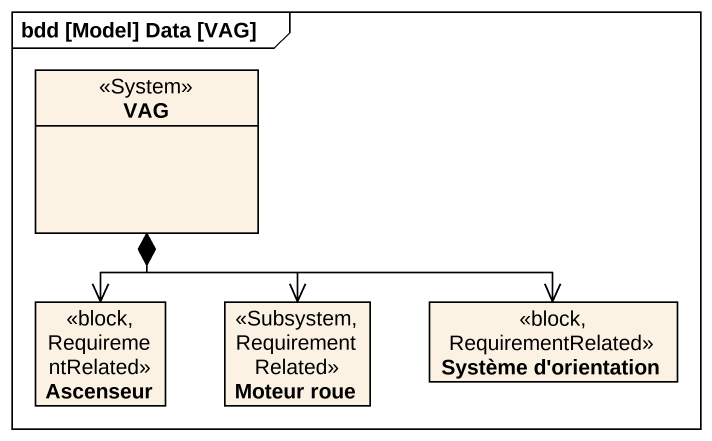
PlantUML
@startuml
mainframe bdd [Model] Data [VAG]
hide circle
hide empty members
class VAG <<System>>
class Ascenseur <<block, RequirementRelated>>
class "Moteur roue" as Moteur_roue <<Subsystem, RequirementRelated>>
class "Système d'orientation" as Système_d_orientation <<block, RequirementRelated>>
VAG *--> Ascenseur
VAG *--> Moteur_roue
VAG *-right-> Système_d_orientation
@enduml
